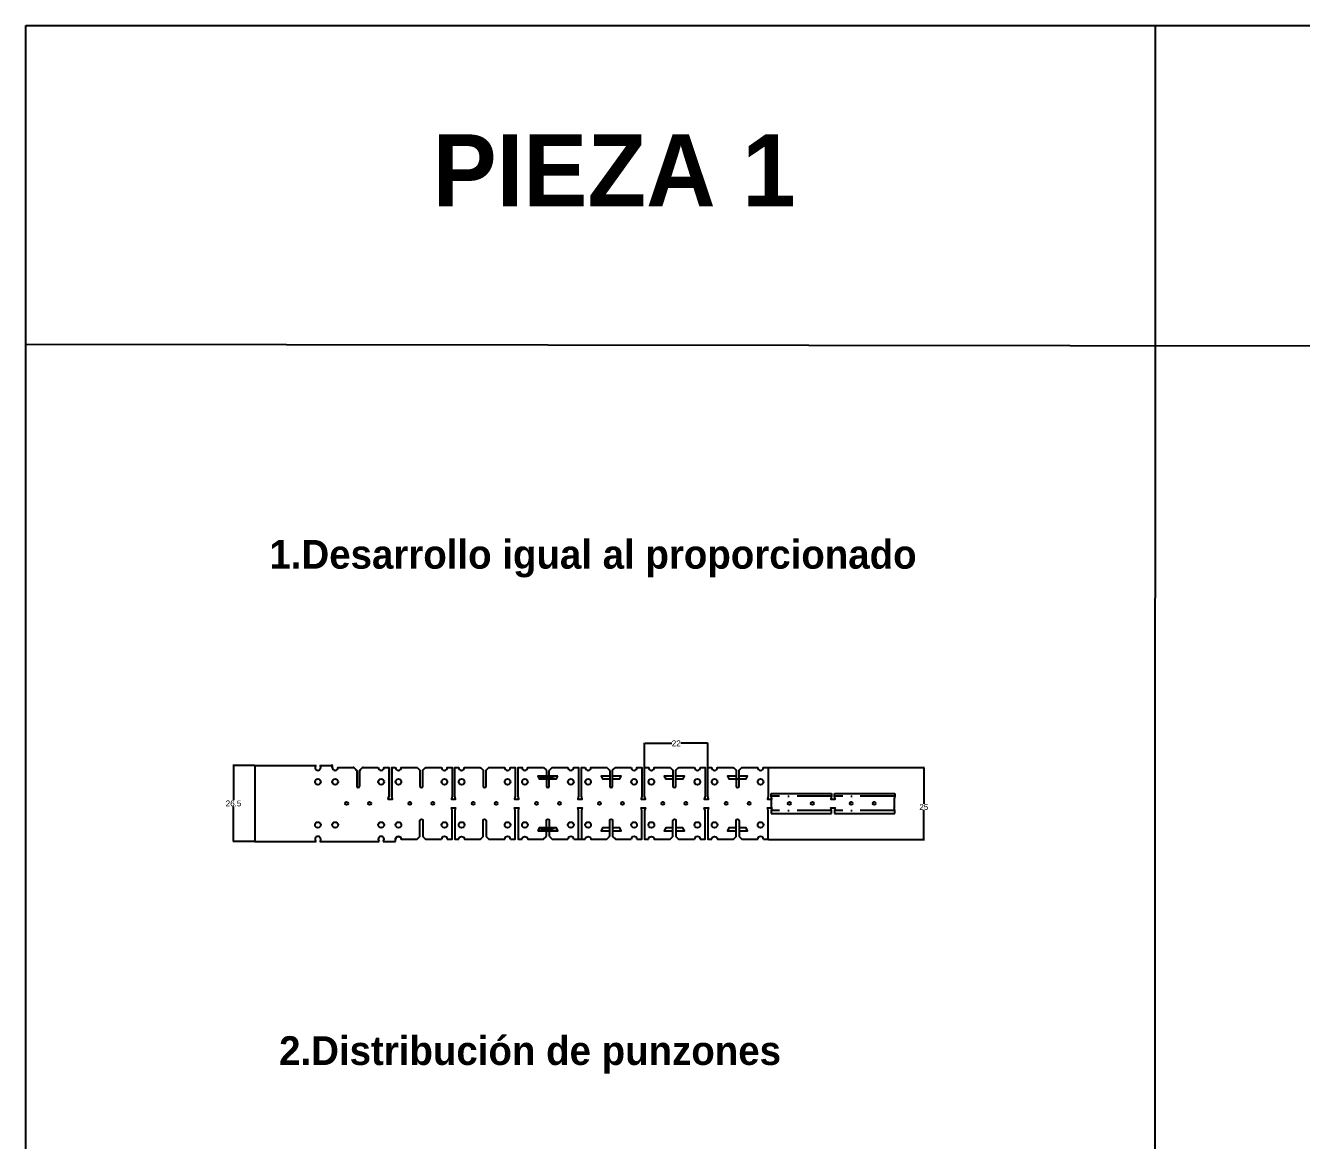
# Model space of a CAD drawing. Header units: inches. Extents: x -472 to 8667, y -613 to 163.
# Drawn here: x -472.4 to -28.5, y -224.7 to 163.3 of the extents above; entities that cross this region are included whole.
import ezdxf

# ---------------------------------------------------------------- set-up
doc = ezdxf.new("R2010")
doc.units = ezdxf.units.IN
doc.header["$MEASUREMENT"] = 0
doc.linetypes.add('ACAD_ISO10W100', pattern=[18, 12, -3, 0, -3])
doc.layers.add('aux', color=10, linetype='Continuous')
doc.styles.get("Standard").update_dxf_attribs({"font": 'arial.ttf'})
doc.dimstyles.get("Standard").update_dxf_attribs({"dimtxt": 0.18, "dimasz": 0.18, "dimexe": 0.18, "dimexo": 0.0625, "dimgap": 0.09, "dimtad": 0, "dimtih": 1, "dimtoh": 1, "dimdec": 4, "dimzin": 0, "dimdsep": 46, "dimtxsty": 'Standard', "dimcen": 0.09, "dimadec": 0, "dimazin": 0, "dimtfac": 1, "dimtdec": 4, "dimtofl": 0, "dimtmove": 0, "dimatfit": 3, "dimfxl": 1, "dimtolj": 1, "dimtzin": 0, "dimarcsym": 0})

# ---------------------------------------------------------------- blocks, each defined once
blk = doc.blocks.new('*D14')
at = {"color": 0, "lineweight": -2, "transparency": 16777216}
for p, q in [((-213.98, -94.9), (-159.74, -94.9)), ((-159.92, -95.08), (-159.92, -107.57)), ((-159.92, -119.72), (-159.92, -109.8)), ((-213.98, -119.9), (-159.74, -119.9))]:
    blk.add_line(p, q, dxfattribs=at)
at = {"color": 0, "transparency": 16777216}
for points in [[(-159.95, -95.08), (-159.89, -95.08), (-159.92, -94.9)], [(-159.95, -119.72), (-159.89, -119.72), (-159.92, -119.9)]]:
    blk.add_solid(points, dxfattribs=at)
at = {"layer": 'Defpoints', "color": 0, "transparency": 16777216}
for p in [(-214.04, -94.9), (-214.04, -119.9), (-159.92, -119.9)]:
    blk.add_point(p, dxfattribs=at)
at = {"color": 0, "transparency": 16777216, "insert": (-159.92, -108.69), "char_height": 0.18, "attachment_point": 5}
blk.add_mtext('\\A1;{\\H11.11111x;25}', dxfattribs=at)
blk = doc.blocks.new('*D15')
at = {"color": 0, "lineweight": -2, "transparency": 16777216}
for p, q in [((-392.77, -94.15), (-400.25, -94.15)), ((-400.07, -94.33), (-400.07, -106.28)), ((-400.07, -120.47), (-400.07, -108.51)), ((-392.77, -120.65), (-400.25, -120.65))]:
    blk.add_line(p, q, dxfattribs=at)
at = {"color": 0, "transparency": 16777216}
for points in [[(-400.1, -94.33), (-400.04, -94.33), (-400.07, -94.15)], [(-400.1, -120.47), (-400.04, -120.47), (-400.07, -120.65)]]:
    blk.add_solid(points, dxfattribs=at)
at = {"layer": 'Defpoints', "color": 0, "transparency": 16777216}
for p in [(-392.71, -94.15), (-400.07, -120.65), (-392.71, -120.65)]:
    blk.add_point(p, dxfattribs=at)
at = {"color": 0, "transparency": 16777216, "insert": (-400.07, -107.4), "char_height": 0.18, "attachment_point": 5}
blk.add_mtext('\\A1;{\\H11.11111x;26.5}', dxfattribs=at)
blk = doc.blocks.new('*D16')
at = {"color": 0, "lineweight": -2, "transparency": 16777216}
for p, q in [((-257.04, -94.83), (-257.04, -86.3)), ((-256.86, -86.48), (-247.57, -86.48)), ((-235.22, -86.48), (-244.51, -86.48)), ((-235.04, -94.83), (-235.04, -86.3))]:
    blk.add_line(p, q, dxfattribs=at)
at = {"color": 0, "transparency": 16777216}
for points in [[(-256.86, -86.45), (-256.86, -86.51), (-257.04, -86.48)], [(-235.22, -86.45), (-235.22, -86.51), (-235.04, -86.48)]]:
    blk.add_solid(points, dxfattribs=at)
at = {"layer": 'Defpoints', "color": 0, "transparency": 16777216}
for p in [(-257.04, -86.48), (-257.04, -94.9), (-235.04, -94.9)]:
    blk.add_point(p, dxfattribs=at)
at = {"color": 0, "transparency": 16777216, "insert": (-246.04, -86.48), "char_height": 0.18, "attachment_point": 5}
blk.add_mtext('\\A1;{\\H11.11111x;22}', dxfattribs=at)

msp = doc.modelspace()

# ---------------------------------------------------------------- linework, layer by layer
for p, q in [((-79.46018, 163.19512), (-79.54855, -612.54956)), ((-472.42602, 52.38021), (522.19264, 51.22056)), ((-392.70912, -94.14597), (-371.37056, -94.14597)), ((-392.70912, -94.14597), (-392.70912, -120.64597)), ((-392.70912, -94.14597), (-371.37056, -94.14597)), ((-370.04768, -94.14597), (-365.70912, -94.14597)), ((-365.70912, -94.14597), (-365.70912, -93.89597)), ((-365.70912, -94.89597), (-365.70912, -94.14597)), ((-363.70912, -94.89597), (-358.41623, -94.89597)), ((-358.06267, -95.04242), (-357.35557, -95.74953)), ((-357.20912, -96.10308), (-357.20912, -101.39597)), ((-356.20912, -96.10308), (-356.20912, -101.39597)), ((-355.35557, -95.04242), (-356.06267, -95.74953)), ((-355.00201, -94.89597), (-349.70912, -94.89597)), ((-347.70912, -94.89597), (-346.03984, -94.89597)), ((-346.03984, -94.89597), (-346.03984, -104.89597)), ((-345.03984, -94.89597), (-345.03984, -104.89597)), ((-345.03984, -94.89597), (-343.70912, -94.89597)), ((-341.70912, -94.89597), (-336.41623, -94.89597)), ((-333.00201, -94.89597), (-327.70912, -94.89597)), ((-325.70912, -94.89597), (-324.03984, -94.89597)), ((-323.03984, -94.89597), (-321.70912, -94.89597)), ((-319.70912, -94.89597), (-314.41623, -94.89597)), ((-311.00201, -94.89597), (-305.70912, -94.89597)), ((-303.70912, -94.89597), (-302.03984, -94.89597)), ((-301.03984, -94.89597), (-299.70912, -94.89597)), ((-297.70912, -94.89597), (-292.41623, -94.89597)), ((-289.00201, -94.89597), (-283.70912, -94.89597)), ((-281.70912, -94.89597), (-280.03984, -94.89597)), ((-279.03984, -94.89597), (-277.70912, -94.89597)), ((-275.70912, -94.89597), (-270.41623, -94.89597)), ((-267.00201, -94.89597), (-261.70912, -94.89597)), ((-259.70912, -94.89597), (-258.03984, -94.89597)), ((-257.03984, -94.89597), (-255.70912, -94.89597)), ((-253.70912, -94.89597), (-248.41623, -94.89597)), ((-245.00201, -94.89597), (-239.70912, -94.89597)), ((-237.70912, -94.89597), (-236.03984, -94.89597)), ((-235.03984, -94.89597), (-233.70912, -94.89597)), ((-231.70912, -94.89597), (-226.41623, -94.89597)), ((-223.00201, -94.89597), (-217.70912, -94.89597)), ((-215.70912, -94.89597), (-214.03984, -94.89597)), ((-356.70912, -101.89597), (-356.70912, -101.89597)), ((-294.20912, -97.89597), (-287.70912, -98.89597)), ((-287.20912, -97.89597), (-293.70912, -98.89597)), ((-291.20912, -99.004), (-291.20912, -98.89597)), ((-290.20912, -99.004), (-290.20912, -98.89597)), ((-287.70912, -98.89597), (-287.20912, -97.89597)), ((-346.28984, -105.89597), (-346.03984, -104.89597)), ((-346.28984, -105.89597), (-344.78984, -105.89597)), ((-344.78984, -105.89597), (-345.03984, -104.89597)), ((-213.03984, -104.89597), (-213.03984, -103.89597)), ((-213.03984, -103.89597), (-192.03984, -103.89597)), ((-213.03984, -105.89597), (-213.03984, -108.89597)), ((-191.03984, -103.89597), (-170.03984, -103.89597)), ((-170.28984, -105.89597), (-170.28984, -108.89597)), ((-213.03984, -109.89597), (-213.03984, -110.89597)), ((-213.03984, -110.89597), (-192.03984, -110.89597)), ((-191.03984, -110.89597), (-170.03984, -110.89597)), ((-287.70912, -115.89597), (-294.20912, -116.89597)), ((-293.70912, -115.89597), (-287.20912, -116.89597)), ((-287.20912, -116.89597), (-287.70912, -115.89597)), ((-392.70912, -120.64597), (-371.37056, -120.64597)), ((-370.04768, -120.64597), (-349.37056, -120.64597)), ((-348.04768, -120.64597), (-343.70912, -120.64597)), ((-319.70912, -119.89597), (-314.41623, -119.89597)), ((-311.00201, -119.89597), (-305.70912, -119.89597)), ((-303.70912, -119.89597), (-302.03984, -119.89597)), ((-301.03984, -119.89597), (-299.70912, -119.89597)), ((-297.70912, -119.89597), (-292.41623, -119.89597)), ((-289.00201, -119.89597), (-283.70912, -119.89597)), ((-281.70912, -119.89597), (-280.03984, -119.89597)), ((-281.70912, -119.89597), (-277.70912, -119.89597)), ((-279.03984, -119.89597), (-277.70912, -119.89597)), ((-275.70912, -119.89597), (-270.41623, -119.89597)), ((-275.70912, -119.89597), (-270.41623, -119.89597)), ((-267.00201, -119.89597), (-261.70912, -119.89597)), ((-267.00201, -119.89597), (-261.70912, -119.89597)), ((-259.70912, -119.89597), (-258.03984, -119.89597)), ((-257.03984, -119.89597), (-255.70912, -119.89597)), ((-253.70912, -119.89597), (-248.41623, -119.89597)), ((-245.00201, -119.89597), (-239.70912, -119.89597)), ((-237.70912, -119.89597), (-236.03984, -119.89597)), ((-235.03984, -119.89597), (-233.70912, -119.89597)), ((-231.70912, -119.89597), (-226.41623, -119.89597)), ((-223.00201, -119.89597), (-217.70912, -119.89597)), ((-215.70912, -119.89597), (-214.03984, -119.89597))]:
    msp.add_line(p, q)
at = {"linetype": 'ACAD_ISO10W100'}
for p, q in [((-192.03984, -104.89597), (-213.03984, -104.89597)), ((-170.03984, -104.89597), (-191.03984, -104.89597)), ((-192.03984, -109.89597), (-213.03984, -109.89597)), ((-170.03984, -109.89597), (-191.03984, -109.89597))]:
    msp.add_line(p, q, dxfattribs=at)
for points in [[(-472.27702, 163.32396), (522.68313, 163.32396), (522.68313, -612.73495), (-472.27702, -612.73495)], [(-287.20912, -97.89597), (-294.20912, -97.89597), (-293.70912, -98.89597), (-287.70912, -98.89597)], [(-294.20912, -116.89597), (-287.20912, -116.89597), (-287.70912, -115.89597), (-293.70912, -115.89597)], [(-321.70912, -120.89597), (-321.70912, -120.89597)]]:
    msp.add_lwpolyline(points, close=True)
for points in [[(-365.70912, -94.14597), (-365.70912, -94.89597, 1), (-363.70912, -94.89597), (-358.41623, -94.89597, -0.198912367), (-358.06267, -95.04242), (-357.35557, -95.74953, -0.198912367), (-357.20912, -96.10308), (-357.20912, -101.39597, 0.414213562), (-356.70912, -101.89597, 0.414213562), (-356.20912, -101.39597), (-356.20912, -96.10308, -0.198912367), (-356.06267, -95.74953), (-355.35557, -95.04242, -0.198912367), (-355.00201, -94.89597), (-349.70912, -94.89597)], [(-343.70912, -94.89597, 1), (-341.70912, -94.89597), (-336.41623, -94.89597, -0.198912367), (-336.06267, -95.04242), (-335.35557, -95.74953, -0.198912367), (-335.20912, -96.10308), (-335.20912, -101.39597, 0.414213562), (-334.70912, -101.89597, 0.414213562), (-334.20912, -101.39597), (-334.20912, -96.10308, -0.198912367), (-334.06267, -95.74953), (-333.35557, -95.04242, -0.198912367), (-333.00201, -94.89597), (-327.70912, -94.89597)], [(-321.70912, -94.89597, 1), (-319.70912, -94.89597), (-314.41623, -94.89597, -0.198912367), (-314.06267, -95.04242), (-313.35557, -95.74953, -0.198912367), (-313.20912, -96.10308), (-313.20912, -101.39597, 0.414213562), (-312.70912, -101.89597, 0.414213562), (-312.20912, -101.39597), (-312.20912, -96.10308, -0.198912367), (-312.06267, -95.74953), (-311.35557, -95.04242, -0.198912367), (-311.00201, -94.89597), (-305.70912, -94.89597)], [(-299.70912, -94.89597), (-299.70912, -94.89597, 1), (-297.70912, -94.89597), (-292.41623, -94.89597, -0.198912367), (-292.06267, -95.04242), (-291.35557, -95.74953, -0.198912367), (-291.20912, -96.10308), (-291.20912, -97.89597)], [(-290.20912, -97.89597), (-290.20912, -96.10308, -0.198912367), (-290.06267, -95.74953), (-289.35557, -95.04242, -0.198912367), (-289.00201, -94.89597), (-283.70912, -94.89597)], [(-277.70912, -94.89597, 1), (-275.70912, -94.89597), (-270.41623, -94.89597, -0.198912367), (-270.06267, -95.04242), (-269.35557, -95.74953, -0.198912367), (-269.20912, -96.10308), (-269.20912, -101.39597, 0.414213562), (-268.70912, -101.89597, 0.414213562), (-268.20912, -101.39597), (-268.20912, -96.10308, -0.198912367), (-268.06267, -95.74953), (-267.35557, -95.04242, -0.198912367), (-267.00201, -94.89597), (-261.70912, -94.89597)], [(-255.70912, -94.89597), (-255.70912, -94.89597, 1), (-253.70912, -94.89597), (-248.41623, -94.89597, -0.198912367), (-248.06267, -95.04242), (-247.35557, -95.74953, -0.198912367), (-247.20912, -96.10308), (-247.20912, -101.39597, 0.414213562), (-246.70912, -101.89597, 0.414213562), (-246.20912, -101.39597), (-246.20912, -96.10308, -0.198912367), (-246.06267, -95.74953), (-245.35557, -95.04242, -0.198912367), (-245.00201, -94.89597), (-239.70912, -94.89597)], [(-233.70912, -94.89597, 1), (-231.70912, -94.89597), (-226.41623, -94.89597, -0.198912367), (-226.06267, -95.04242), (-225.35557, -95.74953, -0.198912367), (-225.20912, -96.10308), (-225.20912, -101.39597, 0.414213562), (-224.70912, -101.89597, 0.414213562), (-224.20912, -101.39597), (-224.20912, -96.10308, -0.198912367), (-224.06267, -95.74953), (-223.35557, -95.04242, -0.198912367), (-223.00201, -94.89597), (-217.70912, -94.89597)], [(-291.20912, -99.004), (-291.20912, -101.39597, 0.414213562), (-290.70912, -101.89597, 0.414213562), (-290.20912, -101.39597), (-290.20912, -99.004)], [(-343.70912, -120.64597), (-343.70912, -119.89597, -1), (-341.70912, -119.89597), (-336.41623, -119.89597, 0.198912367), (-336.06267, -119.74953), (-335.35557, -119.04242, 0.198912367), (-335.20912, -118.68887), (-335.20912, -113.39597, -0.414213562), (-334.70912, -112.89597, -0.414213562), (-334.20912, -113.39597), (-334.20912, -118.68887, 0.198912367), (-334.06267, -119.04242), (-333.35557, -119.74953, 0.198912367), (-333.00201, -119.89597), (-327.70912, -119.89597)], [(-321.70912, -119.89597, -1), (-319.70912, -119.89597), (-314.41623, -119.89597, 0.198912367), (-314.06267, -119.74953), (-313.35557, -119.04242, 0.198912367), (-313.20912, -118.68887), (-313.20912, -113.39597, -0.414213562), (-312.70912, -112.89597, -0.414213562), (-312.20912, -113.39597), (-312.20912, -118.68887, 0.198912367), (-312.06267, -119.04242), (-311.35557, -119.74953, 0.198912367), (-311.00201, -119.89597), (-305.70912, -119.89597)], [(-291.20912, -115.89597), (-291.20912, -113.39597, -0.414213562), (-290.70912, -112.89597, -0.414213562), (-290.20912, -113.39597), (-290.20912, -115.89597)], [(-277.70912, -119.89597, -1), (-275.70912, -119.89597), (-270.41623, -119.89597, 0.198912367), (-270.06267, -119.74953), (-269.35557, -119.04242, 0.198912367), (-269.20912, -118.68887), (-269.20912, -113.39597, -0.414213562), (-268.70912, -112.89597, -0.414213562), (-268.20912, -113.39597), (-268.20912, -118.68887, 0.198912367), (-268.06267, -119.04242), (-267.35557, -119.74953, 0.198912367), (-267.00201, -119.89597), (-261.70912, -119.89597)], [(-255.70912, -119.89597, -1), (-253.70912, -119.89597), (-248.41623, -119.89597, 0.198912367), (-248.06267, -119.74953), (-247.35557, -119.04242, 0.198912367), (-247.20912, -118.68887), (-247.20912, -113.39597, -0.414213562), (-246.70912, -112.89597, -0.414213562), (-246.20912, -113.39597), (-246.20912, -118.68887, 0.198912367), (-246.06267, -119.04242), (-245.35557, -119.74953, 0.198912367), (-245.00201, -119.89597), (-239.70912, -119.89597)], [(-233.70912, -119.89597, -1), (-231.70912, -119.89597), (-226.41623, -119.89597, 0.198912367), (-226.06267, -119.74953), (-225.35557, -119.04242, 0.198912367), (-225.20912, -118.68887), (-225.20912, -113.39597, -0.414213562), (-224.70912, -112.89597, -0.414213562), (-224.20912, -113.39597), (-224.20912, -118.68887, 0.198912367), (-224.06267, -119.04242), (-223.35557, -119.74953, 0.198912367), (-223.00201, -119.89597), (-217.70912, -119.89597)], [(-299.70912, -119.89597, -1), (-297.70912, -119.89597), (-292.41623, -119.89597, 0.198912367), (-292.06267, -119.74953), (-291.35557, -119.04242, 0.198912367), (-291.20912, -118.68887), (-291.20912, -116.89597)], [(-290.20912, -116.89597), (-290.20912, -118.68887, 0.198912367), (-290.06267, -119.04242), (-289.35557, -119.74953, 0.198912367), (-289.00201, -119.89597), (-283.70912, -119.89597)]]:
    msp.add_lwpolyline(points, format="xyb")
for points in [[(-347.70912, -94.89597), (-347.70912, -94.89597), (-346.03984, -94.89597), (-346.03984, -104.89597), (-346.28984, -105.89597), (-344.78984, -105.89597), (-345.03984, -104.89597), (-345.03984, -94.89597), (-343.70912, -94.89597)], [(-325.70912, -94.89597), (-325.70912, -94.89597), (-324.03984, -94.89597), (-324.03984, -104.89597), (-324.28984, -105.89597), (-322.78984, -105.89597), (-323.03984, -104.89597), (-323.03984, -94.89597), (-321.70912, -94.89597)], [(-303.70912, -94.89597), (-303.70912, -94.89597), (-302.03984, -94.89597), (-302.03984, -104.89597), (-302.28984, -105.89597), (-300.78984, -105.89597), (-301.03984, -104.89597), (-301.03984, -94.89597), (-299.70912, -94.89597)], [(-281.70912, -94.89597), (-281.70912, -94.89597), (-280.03984, -94.89597), (-280.03984, -104.89597), (-280.28984, -105.89597), (-278.78984, -105.89597), (-279.03984, -104.89597), (-279.03984, -94.89597), (-277.70912, -94.89597)], [(-259.70912, -94.89597), (-259.70912, -94.89597), (-258.03984, -94.89597), (-258.03984, -104.89597), (-258.28984, -105.89597), (-256.78984, -105.89597), (-257.03984, -104.89597), (-257.03984, -94.89597), (-255.70912, -94.89597)], [(-237.70912, -94.89597), (-236.03984, -94.89597), (-236.03984, -104.89597), (-236.28984, -105.89597), (-234.78984, -105.89597), (-235.03984, -104.89597), (-235.03984, -94.89597), (-233.70912, -94.89597)], [(-215.70912, -94.89597), (-215.70912, -94.89597), (-214.03984, -94.89597), (-214.03984, -104.89597), (-214.28984, -105.89597), (-212.78984, -105.89597), (-213.03984, -104.89597), (-213.03984, -103.89597)], [(-269.20912, -97.89597), (-272.20912, -97.89597), (-271.70912, -98.89597), (-269.20912, -98.89597)], [(-268.20912, -98.89597), (-265.70912, -98.89597), (-265.20912, -97.89597), (-268.20912, -97.89597)], [(-247.20912, -97.89597), (-250.19763, -97.89597), (-249.69763, -98.89597), (-247.20912, -98.89597)], [(-246.20912, -98.89597), (-243.69763, -98.89597), (-243.19763, -97.89597), (-246.20912, -97.89597)], [(-225.20912, -97.89597), (-228.20912, -97.89597), (-227.70912, -98.89597), (-221.70912, -98.89597), (-221.20912, -97.89597), (-224.20912, -97.89597)], [(-192.03984, -103.89597), (-192.03984, -104.89597), (-192.28984, -105.89597), (-190.78984, -105.89597), (-191.03984, -104.89597), (-191.03984, -103.89597)], [(-170.03984, -103.89597), (-170.03984, -104.89597), (-170.28984, -105.89597)], [(-325.70912, -119.89597), (-325.70912, -119.89597), (-324.03984, -119.89597), (-324.03984, -109.89597), (-324.28984, -108.89597), (-322.78984, -108.89597), (-323.03984, -109.89597), (-323.03984, -119.89597), (-321.70912, -119.89597)], [(-303.70912, -119.89597), (-303.70912, -119.89597), (-302.03984, -119.89597), (-302.03984, -109.89597), (-302.28984, -108.89597), (-300.78984, -108.89597), (-301.03984, -109.89597), (-301.03984, -119.89597), (-299.70912, -119.89597)], [(-281.70912, -119.89597), (-281.70912, -119.89597), (-280.03984, -119.89597), (-280.03984, -109.89597), (-280.28984, -108.89597), (-278.78984, -108.89597), (-279.03984, -109.89597), (-279.03984, -119.89597), (-277.70912, -119.89597)], [(-259.70912, -119.89597), (-259.70912, -119.89597), (-258.03984, -119.89597), (-258.03984, -109.89597), (-258.28984, -108.89597), (-256.78984, -108.89597), (-257.03984, -109.89597), (-257.03984, -119.89597), (-255.70912, -119.89597)], [(-237.70912, -119.89597), (-236.03984, -119.89597), (-236.03984, -109.89597), (-236.28984, -108.89597), (-234.78984, -108.89597), (-235.03984, -109.89597), (-235.03984, -119.89597), (-233.70912, -119.89597)], [(-215.70912, -119.89597), (-214.03984, -119.89597), (-214.03984, -109.89597), (-214.28984, -108.89597), (-212.78984, -108.89597), (-213.03984, -109.89597), (-213.03984, -110.89597)], [(-192.03984, -110.89597), (-192.03984, -109.89597), (-192.28984, -108.89597), (-190.78984, -108.89597), (-191.03984, -109.89597), (-191.03984, -110.89597)], [(-170.03984, -110.89597), (-170.03984, -109.89597), (-170.28984, -108.89597)], [(-269.20912, -115.89597), (-271.70912, -115.89597), (-272.20912, -116.89597), (-269.20912, -116.89597)], [(-268.20912, -116.89597), (-265.20912, -116.89597), (-265.70912, -115.89597), (-268.20912, -115.89597)], [(-247.20912, -115.89597), (-249.70912, -115.89597), (-250.20912, -116.89597), (-247.20912, -116.89597)], [(-246.20912, -116.89597), (-243.20912, -116.89597), (-243.70912, -115.89597), (-246.20912, -115.89597)], [(-225.20912, -115.89597), (-227.70912, -115.89597), (-228.20912, -116.89597), (-225.20912, -116.89597)], [(-224.20912, -116.89597), (-221.20912, -116.89597), (-221.70912, -115.89597), (-224.20912, -115.89597)]]:
    msp.add_lwpolyline(points)
for centre, radius in [((-370.70912, -99.89597), 1), ((-364.70912, -99.89597), 1), ((-348.70912, -99.89597), 1), ((-342.70912, -99.89597), 1), ((-326.70912, -99.89597), 1), ((-320.70912, -99.89597), 1), ((-304.70912, -99.89597), 1), ((-298.70912, -99.89597), 1), ((-282.70912, -99.89597), 1), ((-276.70912, -99.89597), 1), ((-260.70912, -99.89597), 1), ((-254.70912, -99.89597), 1), ((-238.70912, -99.89597), 1), ((-232.70912, -99.89597), 1), ((-216.70912, -99.89597), 1), ((-360.70912, -107.39597), 0.5), ((-352.70912, -107.39597), 0.5), ((-338.70912, -107.39597), 0.5), ((-330.70912, -107.39597), 0.5), ((-316.70912, -107.39597), 0.5), ((-308.70912, -107.39597), 0.5), ((-294.70912, -107.39597), 0.5), ((-286.70912, -107.39597), 0.5), ((-272.70912, -107.39597), 0.5), ((-264.70912, -107.39597), 0.5), ((-250.70912, -107.39597), 0.5), ((-242.70912, -107.39597), 0.5), ((-228.70912, -107.39597), 0.5), ((-220.70912, -107.39597), 0.5), ((-206.70912, -107.39597), 0.5), ((-198.70912, -107.39597), 0.5), ((-185.20912, -107.39597), 0.5), ((-177.20912, -107.39597), 0.5), ((-370.70912, -114.89597), 1), ((-364.70912, -114.89597), 1), ((-348.70912, -114.89597), 1), ((-342.70912, -114.89597), 1), ((-326.70912, -114.89597), 1), ((-320.70912, -114.89597), 1), ((-304.70912, -114.89597), 1), ((-298.70912, -114.89597), 1), ((-282.70912, -114.89597), 1), ((-276.70912, -114.89597), 1), ((-260.70912, -114.89597), 1), ((-254.70912, -114.89597), 1), ((-238.70912, -114.89597), 1), ((-232.70912, -114.89597), 1), ((-216.70912, -114.89597), 1)]:
    msp.add_circle(centre, radius)
for centre, radius, start, end in [((-370.70912, -94.89597), 1, 131.4096221, 48.5903779), ((-364.70912, -94.89597), 1, 180, 0), ((-358.41623, -95.39597), 0.5, 45, 90), ((-357.70912, -96.10308), 0.5, 0, 45), ((-355.70912, -96.10308), 0.5, 135, 180), ((-355.00201, -95.39597), 0.5, 90, 135), ((-348.70912, -94.89597), 1, 180, 0), ((-342.70912, -94.89597), 1, 180, 0), ((-326.70912, -94.89597), 1, 180, 0), ((-304.70912, -94.89597), 1, 180, 0), ((-282.70912, -94.89597), 1, 180, 0), ((-260.70912, -94.89597), 1, 180, 0), ((-238.70912, -94.89597), 1, 180, 0), ((-216.70912, -94.89597), 1, 180, 0), ((-356.70912, -101.39597), 0.5, 180, 270), ((-356.70912, -101.39597), 0.5, 270, 0), ((-370.70912, -119.89597), 1, 311.4096221, 228.5903779), ((-348.70912, -119.89597), 1, 311.4096221, 228.5903779), ((-342.70912, -119.89597), 1, 0, 180), ((-326.70912, -119.89597), 1, 0, 180), ((-304.70912, -119.89597), 1, 0, 180), ((-282.70912, -119.89597), 1, 0, 180), ((-260.70912, -119.89597), 1, 0, 180), ((-238.70912, -119.89597), 1, 0, 180), ((-216.70912, -119.89597), 1, 0, 180)]:
    msp.add_arc(centre, radius, start, end)

# ---------------------------------------------------------------- texts
at = {"layer": 'aux', "attachment_point": 1}
for s, insert, char_height in [('{\\fMiriam|b1|i0|c0|p34;PIEZA 1}', (-330.83503, 125.43771), 25), ('{\\fMiriam|b1|i0|c0|p34;1.Desarrollo igual al proporcionado}', (-387.57784, -15.70825), 10), ('{\\fMiriam|b1|i0|c0|p34;2.Distribución de punzones}', (-384.20235, -188.42461), 10)]:
    msp.add_mtext_dynamic_manual_height_columns(s, width=398.5536515, gutter_width=12.5, heights=[87.36663], dxfattribs=dict(at, insert=insert, char_height=char_height))

# ---------------------------------------------------------------- dimensions: what is measured, and where the dimension line sits
dim = msp.add_linear_dim(base=(-257.03984, -86.48178), p1=(-235.03984, -94.89597), p2=(-257.03984, -94.89597), text='{\\H11.11111x;22}', dimstyle='Standard')
dim.commit()
dim.dimension.update_dxf_attribs({"geometry": '*D16', "text_midpoint": (-246.03984, -86.48178)})
dim = msp.add_linear_dim(base=(-400.06927, -120.64597), p1=(-392.70912, -94.14597), p2=(-392.70912, -120.64597), angle=90, text='{\\H11.11111x;26.5}', dimstyle='Standard')
dim.commit()
dim.dimension.update_dxf_attribs({"geometry": '*D15', "text_midpoint": (-400.06927, -107.39597)})
dim = msp.add_linear_dim(base=(-159.92201, -119.89597), p1=(-214.03984, -94.89597), p2=(-214.03984, -119.89597), angle=90, text='{\\H11.11111x;25}', dimstyle='Standard')
dim.commit()
dim.dimension.update_dxf_attribs({"geometry": '*D14', "text_midpoint": (-159.92201, -108.68602), "dimtype": 160})

doc.saveas('drawing.dxf')
